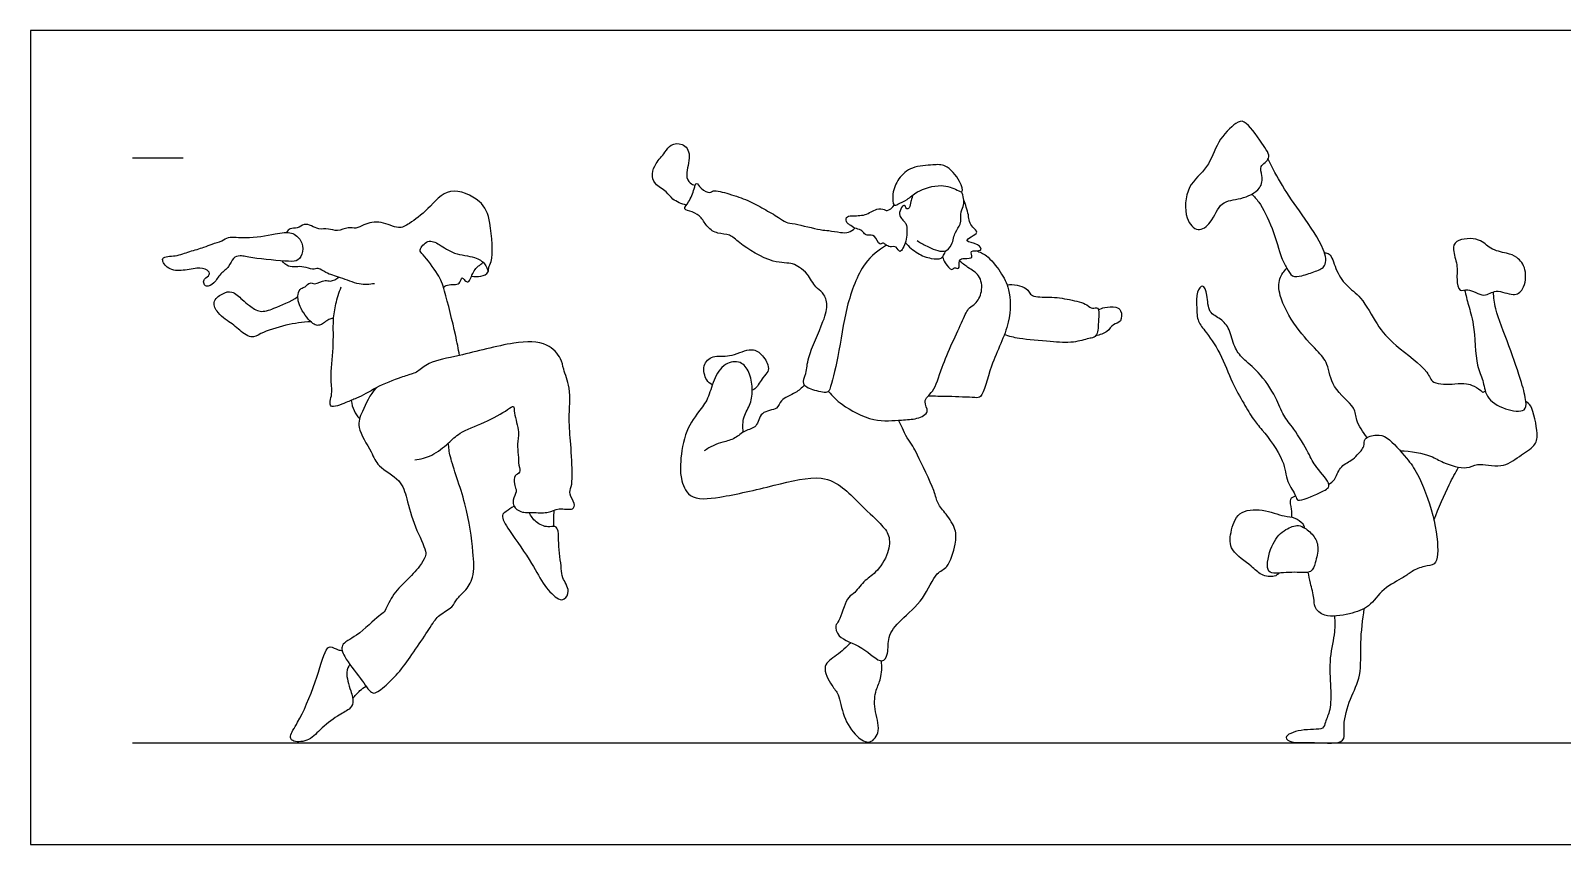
# Model space of a CAD drawing. Header units: millimetres. Extents: x 1.9 to 19.7, y 0.9 to 24.9.
# Drawn here: x 1.914 to 6.502, y 14.224 to 16.663 of the extents above; entities that cross this region are included whole.
import ezdxf

# ---------------------------------------------------------------- set-up
doc = ezdxf.new("R2010")
doc.units = ezdxf.units.MM
for name, color, linetype, true_color in [('AG-DIAGRAM', 7, 'Continuous', 0xfecc66), ('AG-GUIDE', 7, 'Continuous', 0xcccccc), ('AG-PEOPLE', 7, 'Continuous', 0x66ccff), ('X-VPRT', 6, 'Continuous', 0xff00ff)]:
    doc.layers.add(name, color=color, linetype=linetype, true_color=true_color)

msp = doc.modelspace()

# ---------------------------------------------------------------- linework, layer by layer
at = {"layer": 'AG-DIAGRAM'}
msp.add_line((2.2184, 14.529), (16.8488, 14.529), dxfattribs=at)
at = {"layer": 'AG-GUIDE'}
msp.add_line((2.2184, 16.2816), (2.3708, 16.2816), dxfattribs=at)
at = {"layer": 'AG-PEOPLE'}
for points, knots in [([(5.6018, 16.228), (5.6038, 16.2159), (5.6011, 16.1848), (5.5386, 16.1551), (5.4765, 16.1543), (5.4536, 16.0867), (5.409, 16.0551), (5.3676, 16.1011), (5.3735, 16.2006), (5.4448, 16.2498), (5.4646, 16.3295), (5.5206, 16.3866), (5.5532, 16.3976), (5.6004, 16.3258), (5.6355, 16.2796), (5.5916, 16.258), (5.6001, 16.2384), (5.6018, 16.228)], [0, 0, 0, 0, 0.350245, 0.8069, 1.238844, 1.699882, 2.075086, 2.467724, 3.013287, 3.527412, 4.043448, 4.54211, 4.828176, 5.347177, 5.747911, 6.076226, 6.376789, 6.376789, 6.376789, 6.376789]), ([(3.8778, 16.1398), (3.8634, 16.143), (3.8346, 16.1555), (3.8198, 16.1811), (3.7811, 16.201), (3.7731, 16.2341), (3.7859, 16.2662), (3.8131, 16.2955), (3.8313, 16.3243), (3.8675, 16.327), (3.895, 16.2955), (3.8726, 16.2267), (3.888, 16.2044), (3.899, 16.2009), (3.9046, 16.2)], [0, 0, 0, 0, 0.364681, 0.662178, 1.011342, 1.313303, 1.628417, 1.98509, 2.257198, 2.578911, 2.927324, 3.234907, 3.512673, 3.739602, 3.739602, 3.739602, 3.739602]), ([(4.5004, 16.1401), (4.4961, 16.1435), (4.4938, 16.1778), (4.5118, 16.2204), (4.5525, 16.2576), (4.6167, 16.2593), (4.6558, 16.2643), (4.6984, 16.216), (4.7092, 16.174), (4.6856, 16.1872), (4.6411, 16.2061), (4.5673, 16.1831), (4.5419, 16.1557), (4.5126, 16.1439), (4.5029, 16.1382), (4.5004, 16.1401)], [0, 0, 0, 0, 0.315381, 0.698239, 1.093999, 1.524887, 1.859231, 2.295038, 2.598848, 2.813326, 3.199559, 3.670628, 4.009519, 4.314924, 4.497288, 4.497288, 4.497288, 4.497288]), ([(5.5718, 16.1728), (5.5792, 16.1651), (5.5952, 16.1487), (5.6368, 16.0704), (5.6577, 15.9832), (5.6761, 15.9532), (5.6911, 15.9216), (5.7235, 15.9279), (5.7618, 15.9409), (5.7979, 15.9555), (5.7899, 16.0146), (5.7214, 16.1122), (5.6624, 16.1962), (5.6335, 16.2505), (5.6203, 16.2773)], [0, 0, 0, 0, 0.323493, 0.860901, 1.405851, 1.746197, 2.05351, 2.355556, 2.729607, 3.054102, 3.450462, 4.079315, 4.66775, 5.208371, 5.208371, 5.208371, 5.208371]), ([(4.477, 16.0199), (4.453, 16.0047), (4.404, 15.9687), (4.3528, 15.832), (4.3366, 15.6952), (4.3094, 15.5906), (4.3007, 15.5746), (4.2557, 15.5851), (4.2212, 15.6007), (4.2391, 15.6386), (4.2391, 15.6848), (4.2896, 15.7894), (4.3036, 15.8427), (4.2878, 15.8798), (4.2628, 15.8919), (4.2432, 15.9348), (4.2166, 15.9521), (4.1956, 15.9682), (4.1343, 15.9629), (4.0366, 16.023), (4.0102, 16.0536), (3.9713, 16.0527), (3.9391, 16.0721), (3.9243, 16.104), (3.898, 16.1202), (3.8648, 16.1265), (3.8883, 16.1502), (3.9007, 16.1853), (3.9075, 16.2128), (3.9206, 16.1868), (3.9491, 16.1738), (3.9584, 16.1872), (4.0092, 16.1722), (4.0619, 16.1556), (4.1086, 16.1293), (4.153, 16.1043), (4.1764, 16.0863), (4.2034, 16.0852), (4.2794, 16.0642), (4.3032, 16.0643), (4.3393, 16.0574), (4.3639, 16.0562), (4.3773, 16.0655), (4.3825, 16.0708)], [0, 0, 0, 0, 0.505748, 1.15371, 1.828289, 2.377347, 2.572931, 2.933381, 3.244741, 3.555582, 3.93741, 4.526771, 4.93683, 5.257415, 5.539948, 5.908638, 6.215105, 6.47948, 6.900106, 7.484882, 7.827453, 8.150586, 8.47871, 8.797085, 9.107662, 9.374389, 9.636784, 9.996191, 10.225987, 10.472861, 10.76657, 10.952266, 11.330734, 11.752756, 12.156331, 12.548232, 12.832091, 13.119639, 13.600712, 13.882713, 14.206352, 14.478172, 14.736603, 14.736603, 14.736603, 14.736603]), ([(3.2837, 15.9402), (3.2856, 15.9446), (3.2851, 15.9563), (3.2994, 15.9708), (3.2939, 16.0917), (3.2678, 16.1548), (3.1644, 16.2016), (3.1062, 16.1265), (3.0505, 16.0854), (3.0153, 16.0647), (2.9645, 16.095), (2.9121, 16.084), (2.8891, 16.0672), (2.8642, 16.0756), (2.8327, 16.0588), (2.8061, 16.0711), (2.7766, 16.0654), (2.7556, 16.0786), (2.7326, 16.0851), (2.7138, 16.068), (2.6901, 16.0726), (2.6829, 16.0623), (2.6801, 16.0578)], [0.609636, 0.609636, 0.609636, 0.609636, 0.801927, 1.06041, 1.694086, 2.200811, 2.766545, 3.313317, 3.811554, 4.164233, 4.600553, 5.026933, 5.330207, 5.617081, 5.956788, 6.269271, 6.584745, 6.876545, 7.152024, 7.43706, 7.711743, 7.946924, 7.946924, 7.946924, 7.946924]), ([(4.5552, 16.1691), (4.5534, 16.1583), (4.5493, 16.1516), (4.5482, 16.1302), (4.535, 16.127), (4.5329, 16.1452), (4.5173, 16.1274), (4.5151, 16.1086), (4.5243, 16.0973), (4.5327, 16.0882), (4.5396, 16.0787), (4.5383, 16.0298), (4.5272, 16.0137), (4.5171, 15.9937), (4.508, 16.0193), (4.4875, 16.0125), (4.4754, 16.0209), (4.4662, 16.028), (4.4545, 16.0173), (4.4444, 16.0528), (4.422, 16.048), (4.4112, 16.0525), (4.4012, 16.0677), (4.382, 16.0686), (4.3674, 16.0816), (4.3575, 16.0858), (4.3546, 16.1055), (4.375, 16.109), (4.4149, 16.1064), (4.4453, 16.1308), (4.471, 16.1279), (4.4785, 16.1199), (4.4963, 16.1321), (4.5004, 16.1401)], [0, 0, 0, 0, 0.19204, 0.436359, 0.593223, 0.772283, 0.990443, 1.231131, 1.433723, 1.621687, 1.806587, 2.179213, 2.442233, 2.642501, 2.868775, 3.103435, 3.311086, 3.484635, 3.649613, 3.938498, 4.178027, 4.360163, 4.58235, 4.81725, 5.054872, 5.231727, 5.441877, 5.664158, 6.010764, 6.35086, 6.610377, 6.772473, 7.058422, 7.058422, 7.058422, 7.058422]), ([(4.5694, 16.0335), (4.5787, 16.0271), (4.5971, 16.0172), (4.6508, 15.9923), (4.676, 16.021), (4.6805, 16.06), (4.7028, 16.0804), (4.698, 16.1216), (4.7123, 16.1393), (4.7077, 16.1679), (4.7022, 16.1799)], [0, 0, 0, 0, 0.319654, 0.717149, 1.02129, 1.358735, 1.651258, 1.98528, 2.24214, 2.58704, 2.58704, 2.58704, 2.58704]), ([(4.6453, 15.9844), (4.6471, 15.9783), (4.6506, 15.9685), (4.6733, 15.939), (4.6799, 15.9563), (4.6981, 15.9436), (4.6919, 15.9773), (4.7105, 15.9816), (4.7407, 15.9782), (4.7215, 16.0087), (4.769, 15.9977), (4.7523, 16.0275), (4.7086, 16.0285), (4.7313, 16.0466), (4.7555, 16.0572), (4.7342, 16.0739), (4.7251, 16.09), (4.7233, 16.1107), (4.7166, 16.1337), (4.7116, 16.148), (4.7087, 16.1551)], [0, 0, 0, 0, 0.239104, 0.532906, 0.70492, 0.892317, 1.152051, 1.378727, 1.632879, 1.857286, 2.145352, 2.38199, 2.697104, 2.925676, 3.179136, 3.419667, 3.661344, 3.907427, 4.176048, 4.438741, 4.438741, 4.438741, 4.438741]), ([(2.686, 15.9716), (2.6998, 15.9709), (2.7151, 15.9707), (2.7328, 16.0011), (2.7252, 16.0353), (2.6954, 16.0626), (2.6443, 16.0528), (2.5614, 16.0384), (2.5068, 16.0473), (2.4871, 16.0312), (2.4563, 16.0238), (2.4331, 16.0121), (2.3882, 16.0016), (2.3517, 15.9854), (2.2983, 15.9872), (2.3222, 15.9468), (2.3647, 15.9407), (2.4101, 15.9531), (2.4429, 15.9494), (2.4538, 15.9297), (2.4328, 15.9197), (2.4303, 15.9073), (2.4399, 15.8914), (2.4661, 15.9061), (2.4805, 15.9354), (2.5094, 15.9532), (2.5179, 15.9829), (2.5435, 15.9899), (2.579, 15.9796), (2.6592, 15.9731), (2.686, 15.9716)], [0, 0, 0, 0, 0.315845, 0.63538, 0.978129, 1.327787, 1.744591, 2.300307, 2.728829, 3.013471, 3.338631, 3.644956, 4.039763, 4.437636, 4.803608, 5.12112, 5.507517, 5.91968, 6.248996, 6.479718, 6.738075, 6.938842, 7.156605, 7.447981, 7.792072, 8.131707, 8.445585, 8.718201, 9.088067, 9.701601, 9.701601, 9.701601, 9.701601]), ([(3.1983, 15.6894), (3.1945, 15.7103), (3.1876, 15.7491), (3.1543, 15.8851), (3.138, 15.93), (3.0915, 15.9904), (3.0744, 16.0047), (3.1037, 16.0395), (3.1403, 16.0218), (3.1813, 15.9905), (3.2436, 15.9875), (3.2753, 15.9659), (3.2819, 15.9485), (3.2837, 15.9402)], [0, 0, 0, 0, 0.473695, 1.160547, 1.601128, 2.104541, 2.353831, 2.696701, 3.049321, 3.478843, 3.942853, 4.297267, 4.596519, 4.596519, 4.596519, 4.596519]), ([(4.5342, 16.0272), (4.5445, 16.0149), (4.5696, 15.9938), (4.6084, 15.9784), (4.6425, 15.9776), (4.6482, 15.9897), (4.6532, 15.9984), (4.6547, 16.0031)], [0, 0, 0, 0, 0.380958, 0.74149, 1.041837, 1.2261, 1.437481, 1.437481, 1.437481, 1.437481]), ([(6.3656, 15.9824), (6.3761, 15.9747), (6.3971, 15.948), (6.3891, 15.8861), (6.3548, 15.8637), (6.3026, 15.8923), (6.2679, 15.8585), (6.2206, 15.8939), (6.1914, 15.876), (6.1842, 15.9212), (6.1895, 15.9601), (6.1721, 16.0047), (6.18, 16.0388), (6.2572, 16.0436), (6.2834, 16.0058), (6.335, 15.9963), (6.3564, 15.9893), (6.3656, 15.9824)], [0, 0, 0, 0, 0.377665, 0.810122, 1.139591, 1.548734, 1.905215, 2.310875, 2.584032, 2.916847, 3.293054, 3.679727, 3.977582, 4.43794, 4.818389, 5.218075, 5.550466, 5.550466, 5.550466, 5.550466]), ([(2.9436, 15.9042), (2.9286, 15.902), (2.8971, 15.8995), (2.8428, 15.9236), (2.7988, 15.934), (2.7764, 15.9538), (2.7578, 15.9441), (2.7324, 15.9569), (2.7084, 15.9545), (2.6853, 15.954), (2.6717, 15.9661), (2.6668, 15.9729)], [0, 0, 0, 0, 0.401049, 0.856956, 1.260225, 1.561618, 1.808637, 2.114429, 2.407001, 2.685631, 2.982443, 2.982443, 2.982443, 2.982443]), ([(3.1501, 15.894), (3.1554, 15.8974), (3.1669, 15.9034), (3.1866, 15.9004), (3.2014, 15.9057), (3.2047, 15.9272), (3.214, 15.9133), (3.226, 15.9062), (3.2326, 15.9251), (3.2466, 15.9524), (3.2604, 15.9605), (3.2661, 15.9658), (3.2691, 15.9681)], [0, 0, 0, 0, 0.256907, 0.51797, 0.745265, 0.96924, 1.16495, 1.356745, 1.621568, 2.074116, 2.303202, 2.505325, 2.505325, 2.505325, 2.505325]), ([(4.3036, 15.5814), (4.316, 15.5669), (4.3428, 15.5394), (4.4367, 15.4872), (4.521, 15.4969), (4.5655, 15.497), (4.6108, 15.5184), (4.5826, 15.5529), (4.6235, 15.5833), (4.64, 15.6551), (4.7039, 15.7904), (4.7221, 15.8328), (4.7455, 15.8432), (4.7669, 15.8804), (4.7595, 15.9321), (4.7204, 15.9517), (4.7047, 15.9662), (4.6963, 15.9728)], [0, 0, 0, 0, 0.414531, 0.973519, 1.472841, 1.848992, 2.182095, 2.477635, 2.820421, 3.302896, 3.979331, 4.339782, 4.597633, 4.945654, 5.323377, 5.672541, 5.9831, 5.9831, 5.9831, 5.9831]), ([(4.7468, 16.0032), (4.7573, 15.9993), (4.779, 15.9909), (4.8213, 15.9389), (4.8481, 15.8868), (4.8516, 15.7823), (4.7892, 15.6685), (4.7659, 15.5604), (4.7404, 15.5637), (4.6588, 15.5664), (4.622, 15.5669), (4.6018, 15.5671)], [0, 0, 0, 0, 0.316943, 0.754281, 1.175207, 1.714962, 2.365605, 2.904205, 3.137704, 3.625726, 4.053061, 4.053061, 4.053061, 4.053061]), ([(5.7894, 15.9967), (5.7944, 15.9962), (5.8086, 15.9966), (5.8221, 15.9464), (5.8522, 15.8968), (5.903, 15.8651), (5.9455, 15.778), (5.9983, 15.7195), (6.1024, 15.646), (6.1082, 15.6013), (6.1825, 15.6032), (6.2136, 15.608), (6.2467, 15.5954), (6.2642, 15.5783)], [0, 0, 0, 0, 0.221613, 0.611717, 1.050083, 1.48609, 2.032093, 2.563003, 3.191948, 3.536792, 3.990896, 4.328715, 4.727547, 4.727547, 4.727547, 4.727547]), ([(2.8211, 15.8002), (2.8175, 15.8), (2.8099, 15.799), (2.7969, 15.7908), (2.7854, 15.7812), (2.7721, 15.7784), (2.7562, 15.7839), (2.7193, 15.8283), (2.7107, 15.8708), (2.7226, 15.8921), (2.7364, 15.8928), (2.7502, 15.911), (2.7647, 15.8993), (2.7962, 15.9179), (2.8116, 15.9089), (2.8299, 15.9179), (2.8369, 15.9238)], [0, 0, 0, 0, 0.1968, 0.427694, 0.658353, 0.86586, 1.096818, 1.54343, 1.934717, 2.198828, 2.410949, 2.666372, 2.88944, 3.227913, 3.467895, 3.777797, 3.777797, 3.777797, 3.777797]), ([(3.2343, 15.9273), (3.2433, 15.9251), (3.2627, 15.9247), (3.2804, 15.9324), (3.2837, 15.9402)], [0, 0, 0, 0, 0.3118831, 0.609636, 0.609636, 0.609636, 0.609636]), ([(5.9175, 15.4435), (5.9046, 15.459), (5.8811, 15.4944), (5.8849, 15.5358), (5.8077, 15.5907), (5.8023, 15.6649), (5.7658, 15.706), (5.7014, 15.7713), (5.652, 15.8644), (5.6511, 15.9193), (5.6676, 15.9421), (5.6767, 15.9509)], [0, 0, 0, 0, 0.443628, 0.794446, 1.323165, 1.801399, 2.211708, 2.762687, 3.349578, 3.756199, 4.107587, 4.107587, 4.107587, 4.107587]), ([(2.753, 15.7904), (2.7278, 15.7889), (2.6801, 15.7823), (2.6041, 15.7585), (2.5746, 15.7358), (2.534, 15.7697), (2.5177, 15.7846), (2.4774, 15.8077), (2.4551, 15.8527), (2.4891, 15.8762), (2.5174, 15.8855), (2.5461, 15.8573), (2.5691, 15.8383), (2.6023, 15.8155), (2.6441, 15.8309), (2.6924, 15.8505), (2.7142, 15.8659)], [0, 0, 0, 0, 0.51593, 1.042742, 1.369131, 1.756843, 2.063488, 2.537603, 2.812218, 3.141846, 3.475819, 3.87047, 4.169178, 4.513863, 4.899578, 5.429761, 5.429761, 5.429761, 5.429761]), ([(2.9484, 15.5924), (2.9296, 15.5809), (2.8889, 15.5599), (2.8627, 15.5504), (2.8004, 15.5233), (2.8204, 15.5793), (2.8092, 15.6214), (2.8229, 15.7126), (2.8184, 15.7938), (2.827, 15.843), (2.8373, 15.8781), (2.8438, 15.8946)], [0, 0, 0, 0, 0.481567, 0.831292, 1.232831, 1.592549, 1.999082, 2.565451, 3.105225, 3.52142, 3.954856, 3.954856, 3.954856, 3.954856]), ([(4.8382, 15.9014), (4.8572, 15.9038), (4.8996, 15.8964), (4.9098, 15.8613), (4.9687, 15.8668), (5.0234, 15.8575), (5.0783, 15.8452), (5.0925, 15.8264), (5.1158, 15.8384), (5.1119, 15.7934), (5.111, 15.7521), (5.0969, 15.742), (5.082, 15.7403), (5.0336, 15.7251), (4.9691, 15.7311), (4.8753, 15.7378), (4.8452, 15.7468), (4.8302, 15.7512)], [0, 0, 0, 0, 0.415788, 0.709632, 1.101445, 1.530526, 1.934141, 2.17871, 2.388846, 2.71608, 3.078625, 3.280232, 3.48589, 3.862534, 4.318909, 4.846496, 5.222254, 5.222254, 5.222254, 5.222254]), ([(5.7099, 15.256), (5.7052, 15.2573), (5.705, 15.2716), (5.672, 15.3129), (5.673, 15.3758), (5.6031, 15.4667), (5.576, 15.496), (5.5465, 15.5485), (5.5103, 15.608), (5.4806, 15.6961), (5.4324, 15.7626), (5.4064, 15.794), (5.4069, 15.84), (5.4046, 15.8764), (5.426, 15.9083), (5.4405, 15.8672), (5.4392, 15.8168), (5.48, 15.8001), (5.5073, 15.7679), (5.5173, 15.7143), (5.5447, 15.678), (5.5938, 15.6404), (5.6461, 15.5656), (5.6644, 15.508), (5.6989, 15.4708), (5.7432, 15.3958), (5.7602, 15.3557), (5.819, 15.2979), (5.7753, 15.278), (5.7201, 15.253), (5.7099, 15.256)], [0, 0, 0, 0, 0.217693, 0.616281, 1.075033, 1.672406, 2.043373, 2.4712, 2.95248, 3.508434, 4.023459, 4.378697, 4.754392, 5.112929, 5.390743, 5.703998, 6.107019, 6.460197, 6.826216, 7.240789, 7.61836, 8.067132, 8.613156, 9.050586, 9.457899, 9.980062, 10.387138, 10.843416, 11.187202, 11.660172, 11.660172, 11.660172, 11.660172]), ([(6.2092, 15.8853), (6.213, 15.8702), (6.2201, 15.8377), (6.2397, 15.7831), (6.2415, 15.6586), (6.2663, 15.6173), (6.2701, 15.5618), (6.3268, 15.5259), (6.3935, 15.5174), (6.3941, 15.5548), (6.3796, 15.6118), (6.3434, 15.7169), (6.299, 15.8267), (6.2969, 15.8627), (6.2956, 15.8798)], [0, 0, 0, 0, 0.389538, 0.833863, 1.463435, 1.861901, 2.260459, 2.724422, 3.150298, 3.436988, 3.872306, 4.488448, 5.108131, 5.517457, 5.517457, 5.517457, 5.517457]), ([(5.1125, 15.8262), (5.1184, 15.8293), (5.1303, 15.8349), (5.1646, 15.8356), (5.182, 15.8263), (5.1837, 15.7874), (5.1541, 15.784), (5.1404, 15.7578), (5.1162, 15.7505), (5.1045, 15.7487)], [0, 0, 0, 0, 0.245326, 0.559779, 0.791527, 1.093906, 1.362699, 1.6495, 1.976989, 1.976989, 1.976989, 1.976989]), ([(3.0644, 15.3762), (3.0818, 15.3785), (3.1164, 15.3869), (3.1664, 15.4261), (3.1979, 15.4603), (3.2732, 15.4867), (3.3386, 15.5228), (3.3634, 15.5434), (3.3602, 15.5125), (3.3808, 15.4601), (3.3693, 15.4245), (3.3754, 15.3918), (3.3742, 15.3615), (3.3834, 15.3368), (3.3606, 15.3312), (3.3618, 15.3048), (3.3677, 15.2882), (3.3697, 15.2806), (3.3569, 15.2554), (3.3594, 15.2362), (3.3821, 15.2165), (3.4231, 15.2197), (3.4652, 15.2155), (3.4935, 15.2346), (3.54, 15.2231), (3.5455, 15.2471), (3.5241, 15.2734), (3.5348, 15.2973), (3.5367, 15.3326), (3.5325, 15.4262), (3.524, 15.4977), (3.5334, 15.5906), (3.5086, 15.6472), (3.5047, 15.6811), (3.4597, 15.733), (3.3568, 15.7317), (3.202, 15.6874), (3.1097, 15.6729), (3.0745, 15.6414), (3.0564, 15.6336), (3.02, 15.6236), (2.9725, 15.6041), (2.9484, 15.5924)], [0, 0, 0, 0, 0.431232, 0.895007, 1.297281, 1.827469, 2.356589, 2.619521, 2.887532, 3.338572, 3.696923, 4.033029, 4.366815, 4.639053, 4.880543, 5.169497, 5.41793, 5.578326, 5.883993, 6.139227, 6.441418, 6.820862, 7.201252, 7.54591, 7.92356, 8.160456, 8.491787, 8.774524, 9.124525, 9.693248, 10.215103, 10.782648, 11.238538, 11.577451, 12.029728, 12.619073, 13.385085, 13.958865, 14.341646, 14.594179, 14.950783, 15.482422, 15.482422, 15.482422, 15.482422]), ([(3.9554, 15.6009), (3.949, 15.6049), (3.9359, 15.6139), (3.9235, 15.6606), (3.9577, 15.6926), (4.008, 15.6816), (4.0651, 15.7125), (4.0995, 15.7004), (4.1252, 15.6619), (4.1238, 15.6387), (4.1074, 15.6263), (4.0874, 15.5897), (4.0788, 15.587), (4.0752, 15.5853)], [0, 0, 0, 0, 0.245844, 0.58338, 0.902198, 1.266188, 1.670895, 1.975032, 2.298432, 2.537873, 2.826126, 3.154596, 3.33334, 3.33334, 3.33334, 3.33334]), ([(4.0484, 15.4598), (4.0465, 15.4748), (4.0463, 15.5068), (4.0725, 15.5434), (4.0774, 15.5909), (4.0688, 15.6387), (4.0421, 15.6749), (3.9895, 15.6685), (3.9574, 15.6154), (3.9437, 15.5566), (3.9137, 15.521), (3.8685, 15.4551), (3.8591, 15.362), (3.8604, 15.3221), (3.8837, 15.2538), (3.9867, 15.2631), (4.1371, 15.2989), (4.2798, 15.3348), (4.3483, 15.2951), (4.3944, 15.2469), (4.4583, 15.1868), (4.4889, 15.1516), (4.4857, 15.0953), (4.4475, 15.0369), (4.4085, 15.0147), (4.3802, 14.9728), (4.3557, 14.9644), (4.3387, 14.8918), (4.3216, 14.882), (4.3315, 14.8388), (4.4048, 14.8222), (4.4637, 14.758), (4.485, 14.7992), (4.4782, 14.8479), (4.5209, 14.9003), (4.5904, 14.9547), (4.6228, 15.0405), (4.6639, 15.0504), (4.6853, 15.1247), (4.6875, 15.1677), (4.657, 15.2141), (4.6279, 15.2463), (4.6229, 15.2844), (4.569, 15.3906), (4.5585, 15.4165), (4.5381, 15.4418), (4.5253, 15.4719), (4.5169, 15.4874), (4.5129, 15.4952)], [0, 0, 0, 0, 0.369542, 0.731239, 1.096767, 1.457274, 1.782943, 2.124705, 2.521917, 2.919781, 3.326, 3.818008, 4.339076, 4.69466, 5.10841, 5.624286, 6.330387, 6.985687, 7.444826, 7.897239, 8.410171, 8.774587, 9.167979, 9.618652, 9.991866, 10.364741, 10.64072, 11.095638, 11.326788, 11.634869, 12.115757, 12.580221, 12.870664, 13.250019, 13.685158, 14.211223, 14.715331, 15.046944, 15.507818, 15.872482, 16.271779, 16.621559, 16.968762, 17.56149, 17.862517, 18.16297, 18.477793, 18.758904, 18.758904, 18.758904, 18.758904]), ([(2.9484, 15.5924), (2.9305, 15.5718), (2.9071, 15.5221), (2.887, 15.4738), (2.9369, 15.4001), (2.951, 15.3552), (3.0249, 15.3184), (3.0406, 15.2586), (3.0619, 15.1781), (3.1, 15.1051), (3.096, 15.085), (3.0792, 15.0549), (3.0371, 15.0119), (2.9953, 14.9728), (2.9749, 14.9182), (2.9556, 14.9104), (2.8934, 14.8473), (2.8389, 14.8252), (2.8532, 14.7824), (2.9012, 14.7246), (2.932, 14.6765), (2.9516, 14.6776), (2.9931, 14.7141), (3.0311, 14.7542), (3.111, 14.8747), (3.1343, 14.9121), (3.1786, 14.9333), (3.1889, 14.9613), (3.2161, 14.9819), (3.2439, 15.0262), (3.2393, 15.106), (3.2217, 15.242), (3.1679, 15.3828), (3.1665, 15.4127), (3.1648, 15.4266)], [0, 0, 0, 0, 0.535919, 0.951038, 1.486479, 1.89957, 2.408403, 2.863262, 3.420422, 3.946322, 4.195844, 4.531918, 4.993779, 5.456861, 5.885993, 6.152491, 6.709299, 7.139885, 7.483002, 8.01687, 8.449654, 8.674725, 9.092863, 9.564495, 10.26976, 10.675901, 11.067757, 11.381377, 11.719959, 12.131665, 12.648639, 13.364444, 14.084143, 14.468085, 14.468085, 14.468085, 14.468085]), ([(2.8742, 15.5546), (2.8752, 15.544), (2.8809, 15.5231), (2.8924, 15.507), (2.899, 15.5)], [0, 0, 0, 0, 0.3345704, 0.6543281, 0.6543281, 0.6543281, 0.6543281]), ([(4.2316, 15.6), (4.223, 15.592), (4.2074, 15.5757), (4.1573, 15.5587), (4.154, 15.5252), (4.0966, 15.5239), (4.0925, 15.4717), (4.0512, 15.4664), (4.0254, 15.4389), (3.987, 15.43), (3.96, 15.4205), (3.9406, 15.4095), (3.9317, 15.4032)], [0, 0, 0, 0, 0.324807, 0.70533, 0.987588, 1.356641, 1.709407, 2.035645, 2.369606, 2.707542, 3.00299, 3.316604, 3.316604, 3.316604, 3.316604]), ([(6.0165, 15.4035), (6.0472, 15.4036), (6.1104, 15.3909), (6.1415, 15.3671), (6.2175, 15.3449), (6.2459, 15.3705), (6.3215, 15.3482), (6.3709, 15.3871), (6.4218, 15.4171), (6.4305, 15.4531), (6.4122, 15.5412), (6.398, 15.547), (6.3927, 15.5511)], [0, 0, 0, 0, 0.547919, 0.923556, 1.403055, 1.738827, 2.214014, 2.66505, 3.087479, 3.431655, 3.956696, 4.211835, 4.211835, 4.211835, 4.211835]), ([(5.8025, 15.3036), (5.8088, 15.3074), (5.8231, 15.3154), (5.8327, 15.3562), (5.8703, 15.3742), (5.887, 15.3905), (5.9114, 15.4154), (5.905, 15.4431), (5.9477, 15.4533), (5.9799, 15.4462), (6.0383, 15.3791), (6.0706, 15.3347), (6.1198, 15.213), (6.1327, 15.0988), (6.1219, 15.0609), (6.0874, 15.059), (6.0505, 15.0433), (6.0263, 15.0222), (5.9625, 14.9923), (5.9254, 14.9335), (5.8659, 14.9138), (5.79, 14.9014), (5.7574, 14.9345), (5.7596, 14.962), (5.7464, 15.0074), (5.7427, 15.0287), (5.7405, 15.0397)], [0, 0, 0, 0, 0.268688, 0.624443, 0.981267, 1.264721, 1.588631, 1.857054, 2.196147, 2.526072, 3.0467, 3.4846, 4.138681, 4.756124, 5.072063, 5.386217, 5.74357, 6.068563, 6.539264, 7.007912, 7.457488, 7.948101, 8.299166, 8.59261, 8.980404, 9.311633, 9.311633, 9.311633, 9.311633]), ([(6.1174, 15.1955), (6.1306, 15.2316), (6.1619, 15.3021), (6.1812, 15.3373), (6.1911, 15.3547)], [0, 0, 0, 0, 0.613354, 1.056292, 1.056292, 1.056292, 1.056292]), ([(3.3618, 15.2374), (3.3533, 15.2334), (3.3393, 15.222), (3.3194, 15.2099), (3.3508, 15.1591), (3.4173, 15.0669), (3.4482, 15.0017), (3.4915, 14.9567), (3.5139, 14.9566), (3.5317, 14.9842), (3.5043, 15.0239), (3.5045, 15.0504), (3.4929, 15.1257), (3.4969, 15.1608), (3.4853, 15.181), (3.4617, 15.1717), (3.425, 15.1884), (3.4122, 15.2078), (3.4076, 15.2184)], [0, 0, 0, 0, 0.31427, 0.556744, 0.974862, 1.621785, 2.144143, 2.590778, 2.838867, 3.140254, 3.528916, 3.846751, 4.36062, 4.721304, 4.964196, 5.23757, 5.603115, 5.950876, 5.950876, 5.950876, 5.950876]), ([(5.6912, 15.2047), (5.6913, 15.2127), (5.693, 15.2276), (5.6822, 15.2608), (5.6972, 15.2666), (5.7027, 15.2686)], [0, 0, 0, 0, 0.280417, 0.5921202, 0.831552, 0.831552, 0.831552, 0.831552]), ([(3.4804, 15.1771), (3.4804, 15.1839), (3.4805, 15.1975), (3.4814, 15.2164), (3.4821, 15.2258)], [0, 0, 0, 0, 0.2676504, 0.5835649, 0.5835649, 0.5835649, 0.5835649]), ([(5.6534, 15.0373), (5.6492, 15.0332), (5.6398, 15.0236), (5.5963, 15.0296), (5.5724, 15.0602), (5.5034, 15.1022), (5.507, 15.1591), (5.5279, 15.2256), (5.6044, 15.2309), (5.6671, 15.2059), (5.6993, 15.2058), (5.7261, 15.1868), (5.7279, 15.1772), (5.7287, 15.1728)], [0, 0, 0, 0, 0.239344, 0.590005, 0.954459, 1.444775, 1.857634, 2.304369, 2.775061, 3.244707, 3.568643, 3.877308, 4.085375, 4.085375, 4.085375, 4.085375]), ([(5.6203, 15.0481), (5.6229, 15.0406), (5.6388, 15.0339), (5.6993, 15.0428), (5.7518, 15.0342), (5.7623, 15.0694), (5.7743, 15.1149), (5.7585, 15.1515), (5.7276, 15.175), (5.706, 15.1834), (5.6638, 15.1655), (5.6273, 15.1232), (5.6155, 15.0621), (5.6203, 15.0481)], [0, 0, 0, 0, 0.256753, 0.709258, 1.102944, 1.413556, 1.804436, 2.15738, 2.50547, 2.769136, 3.13372, 3.574993, 4.053122, 4.053122, 4.053122, 4.053122]), ([(5.8192, 14.9082, 0.0011), (5.8202, 14.8924, 0.0011), (5.8225, 14.8595, 0.0011), (5.8017, 14.7823, 0.0011), (5.8082, 14.6951, 0.0011), (5.8094, 14.6293, 0.0011), (5.791, 14.5919, 0.0011), (5.7884, 14.5651, 0.0011), (5.7209, 14.5725, 0.0011), (5.6601, 14.5467, 0.0011), (5.6956, 14.5263, 0.0011), (5.7337, 14.533, 0.0011), (5.8344, 14.5223, 0.0011), (5.8515, 14.5439, 0.0011), (5.8442, 14.5879, 0.0011), (5.8658, 14.6644, 0.0011), (5.9022, 14.7294, 0.0011), (5.8946, 14.8305, 0.0011), (5.9042, 14.897, 0.0011), (5.9087, 14.9311, 0.0011)], [0, 0, 0, 0, 0.393781, 0.899642, 1.441235, 1.901832, 2.265315, 2.538182, 2.995038, 3.396986, 3.671984, 4.04845, 4.604194, 4.930255, 5.213302, 5.708102, 6.208074, 6.771118, 7.350923, 7.350923, 7.350923, 7.350923]), ([(4.3716, 14.8285), (4.3565, 14.8165), (4.3316, 14.7895), (4.279, 14.7624), (4.313, 14.6979), (4.3362, 14.6751), (4.3459, 14.6048), (4.3836, 14.5478), (4.4291, 14.52), (4.4628, 14.5669), (4.4378, 14.6286), (4.4439, 14.6872), (4.4627, 14.7204), (4.4641, 14.7568), (4.4622, 14.7742)], [0, 0, 0, 0, 0.416818, 0.79579, 1.216663, 1.538927, 1.986865, 2.449128, 2.803837, 3.15789, 3.60158, 4.014686, 4.351188, 4.748085, 4.748085, 4.748085, 4.748085]), ([(2.8695, 14.7644), (2.8652, 14.7567), (2.855, 14.7399), (2.8724, 14.6846), (2.8831, 14.6494), (2.8681, 14.6268), (2.8303, 14.6097), (2.78, 14.5686), (2.7467, 14.5311), (2.6963, 14.53), (2.6882, 14.5517), (2.7192, 14.5936), (2.7678, 14.7058), (2.7939, 14.8047), (2.8101, 14.8202), (2.8347, 14.8058), (2.8428, 14.8056), (2.8469, 14.805)], [0, 0, 0, 0, 0.30423, 0.750121, 1.106194, 1.386657, 1.765671, 2.246548, 2.671585, 3.056211, 3.286772, 3.690221, 4.371971, 4.967126, 5.201693, 5.497546, 5.708259, 5.708259, 5.708259, 5.708259]), ([(2.8786, 14.6608), (2.8848, 14.6696), (2.8996, 14.6856), (2.9119, 14.6943), (2.9183, 14.6983)], [0, 0, 0, 0, 0.3375162, 0.6188818, 0.6188818, 0.6188818, 0.6188818])]:
    msp.add_open_spline(points, degree=3, knots=knots, dxfattribs=at)
msp.add_open_spline([(6.2713, 15.5814), (6.269, 15.5804), (6.2665, 15.5795), (6.2642, 15.5783)], degree=3, dxfattribs=at)
at = {"layer": 'X-VPRT'}
msp.add_lwpolyline([(1.9136, 16.6626), (1.9136, 14.2242), (17.1536, 14.2242), (17.1536, 16.6626)], close=True, dxfattribs=at)

doc.saveas('drawing.dxf')
